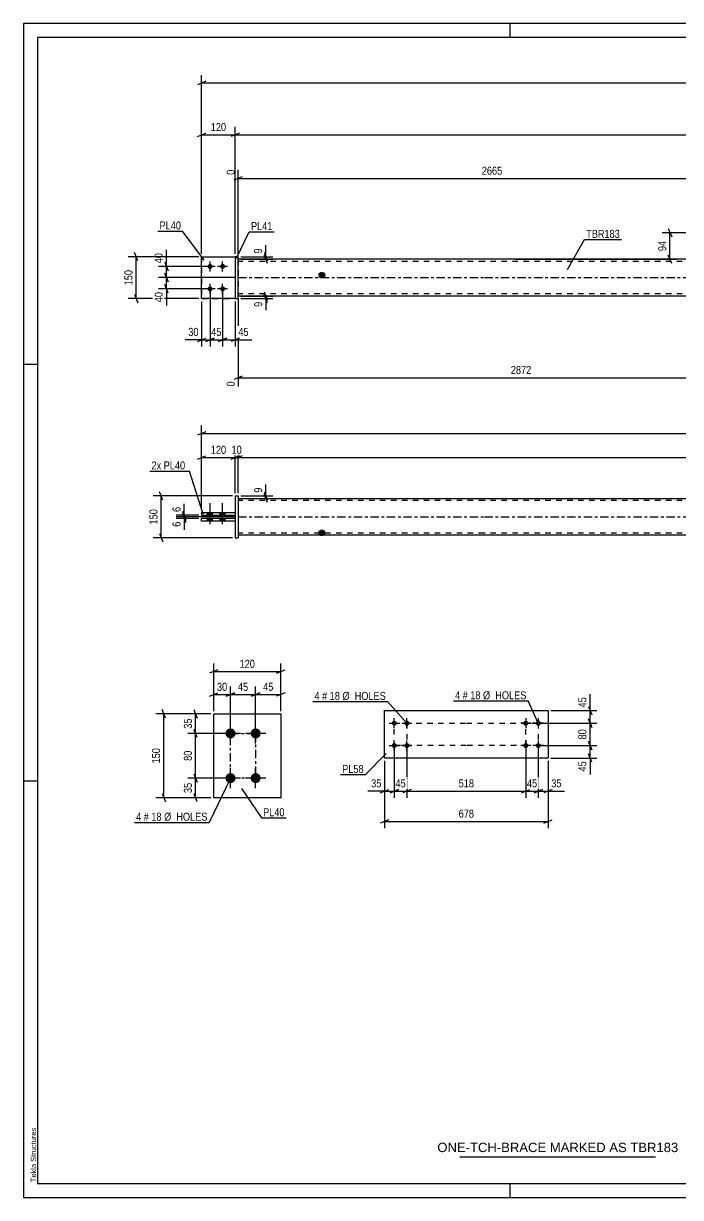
# Model space of a CAD drawing. Header units: millimetres. Extents: x 0 to 594, y 0 to 420.
# Drawn here: x 0 to 234.9, y 0 to 420 of the extents above; entities that cross this region are included whole.
import ezdxf

# ---------------------------------------------------------------- set-up
doc = ezdxf.new("R2010")
doc.units = ezdxf.units.MM
doc.linetypes.add('DXK_LINE_DOT2', pattern=[3.9198, 1.9599, -1.9599])
doc.linetypes.add('DXK_LINE_DOT3', pattern=[5.9187, 2.979, -0.9799, 0.9799, -0.9799])
doc.styles.add('Arial', font='arial.ttf', dxfattribs={"height": 0.2})
doc.styles.add('Arial Narrow', font='ARIALN.TTF', dxfattribs={"height": 0.2})

# ---------------------------------------------------------------- blocks, each defined once
blk = doc.blocks.new('Unknown-580570166-1163')
at = {"color": 5, "linetype": 'Continuous'}
for p, q in [((594, 420), (0, 420)), ((0, 420), (0, 0)), ((174, 415), (174, 420)), ((589, 415), (5, 415)), ((5, 415), (5, 5)), ((5, 298), (0, 298)), ((5, 149), (0, 149)), ((5, 5), (589, 5)), ((174, 0), (174, 5)), ((0, 0), (594, 0))]:
    blk.add_line(p, q, dxfattribs=at)
at = {"color": 174, "linetype": 'Continuous', "style": 'Arial'}
blk.add_text('Tekla Structures', height=1.9102, rotation=90, dxfattribs=at).set_placement((4.5, 5.5))
blk = doc.blocks.new('Part-580570166-1989 - 1977')
at = {"linetype": 'Continuous'}
blk.add_hatch(color=2, dxfattribs=at).paths.add_polyline_path([(106.71, 236.91), (105.91, 238.31), (107.51, 238.31)])
at = {"color": 2, "linetype": 'Continuous'}
for p, q in [((76.71, 250.11), (164.71, 250.11)), ((164.81, 250.11), (404.14, 250.11)), ((164.71, 236.91), (76.71, 236.91)), ((106.71, 236.91), (105.91, 238.31)), ((105.91, 238.31), (107.51, 238.31)), ((107.51, 238.31), (106.71, 236.91)), ((404.14, 236.91), (164.81, 236.91))]:
    blk.add_line(p, q, dxfattribs=at)
at = {"color": 7, "linetype": 'DXK_LINE_DOT2'}
for p, q in [((76.71, 250.11), (76.71, 236.91)), ((164.71, 249.31), (76.71, 249.31)), ((404.14, 249.31), (164.81, 249.31)), ((164.71, 237.71), (76.71, 237.71)), ((404.14, 237.71), (164.81, 237.71))]:
    blk.add_line(p, q, dxfattribs=at)
at = {"color": 7, "linetype": 'DXK_LINE_DOT3'}
for p, q in [((76.71, 243.51), (164.71, 243.51)), ((164.81, 243.51), (404.14, 243.51))]:
    blk.add_line(p, q, dxfattribs=at)
at = {"color": 2, "linetype": 'Continuous'}
blk.add_circle((106.71, 237.81), 1, dxfattribs=at)
blk = doc.blocks.new('Part-580570166-2005 - 1977')
at = {"color": 2, "linetype": 'Continuous'}
for p, q in [((63.71, 241.91), (63.71, 242.91)), ((75.71, 242.91), (63.71, 242.91)), ((75.71, 241.91), (63.71, 241.91)), ((75.71, 242.91), (75.71, 241.91))]:
    blk.add_line(p, q, dxfattribs=at)
blk = doc.blocks.new('Part-580570166-2010 - 1977')
at = {"color": 2, "linetype": 'Continuous'}
for p, q in [((63.71, 245.11), (63.71, 244.11)), ((63.71, 245.11), (75.71, 245.11)), ((63.71, 244.11), (75.71, 244.11)), ((75.71, 245.11), (75.71, 244.11))]:
    blk.add_line(p, q, dxfattribs=at)
blk = doc.blocks.new('Part-580570166-2013 - 1977')
at = {"color": 2, "linetype": 'Continuous'}
for p, q in [((75.71, 251.01), (76.71, 251.01)), ((75.71, 251.01), (75.71, 236.01)), ((76.71, 251.01), (76.71, 236.01)), ((75.71, 236.01), (76.71, 236.01))]:
    blk.add_line(p, q, dxfattribs=at)
blk = doc.blocks.new('Bolt-580570166-2018 - 1977')
at = {"linetype": 'Continuous'}
for points in [[(65.81, 244.11), (67.61, 244.11), (67.61, 245.11), (65.81, 245.11)], [(65.81, 244.11), (67.61, 244.11), (67.61, 245.11), (65.81, 245.11)], [(70.31, 244.11), (72.11, 244.11), (72.11, 245.11), (70.31, 245.11)], [(70.31, 244.11), (72.11, 244.11), (72.11, 245.11), (70.31, 245.11)], [(65.81, 241.91), (67.61, 241.91), (67.61, 242.91), (65.81, 242.91)], [(65.81, 241.91), (67.61, 241.91), (67.61, 242.91), (65.81, 242.91)], [(70.31, 241.91), (72.11, 241.91), (72.11, 242.91), (70.31, 242.91)], [(70.31, 241.91), (72.11, 241.91), (72.11, 242.91), (70.31, 242.91)]]:
    blk.add_hatch(color=1, dxfattribs=at).paths.add_polyline_path(points)
at = {"color": 1, "linetype": 'Continuous'}
for p, q in [((66.71, 240.91), (66.71, 248.41)), ((66.71, 240.91), (66.71, 248.41)), ((71.21, 240.91), (71.21, 248.41)), ((71.21, 240.91), (71.21, 248.41)), ((65.81, 244.11), (65.81, 245.11)), ((65.81, 244.11), (65.81, 245.11)), ((67.61, 244.11), (67.61, 245.11)), ((67.61, 244.11), (67.61, 245.11)), ((70.31, 244.11), (70.31, 245.11)), ((70.31, 244.11), (70.31, 245.11)), ((72.11, 244.11), (72.11, 245.11)), ((72.11, 244.11), (72.11, 245.11)), ((65.81, 241.91), (65.81, 242.91)), ((65.81, 241.91), (65.81, 242.91)), ((67.61, 241.91), (67.61, 242.91)), ((67.61, 241.91), (67.61, 242.91)), ((70.31, 241.91), (70.31, 242.91)), ((70.31, 241.91), (70.31, 242.91)), ((72.11, 241.91), (72.11, 242.91)), ((72.11, 241.91), (72.11, 242.91))]:
    blk.add_line(p, q, dxfattribs=at)
blk = doc.blocks.new('Part-580570166-3441 - 3440')
at = {"color": 2, "linetype": 'Continuous'}
for p, q in [((129.1, 174.19), (158.3, 174.19)), ((129.1, 157.19), (129.1, 174.19)), ((158.4, 174.19), (187.6, 174.19)), ((187.6, 174.19), (187.6, 157.19)), ((158.3, 157.19), (129.1, 157.19)), ((187.6, 157.19), (158.4, 157.19))]:
    blk.add_line(p, q, dxfattribs=at)
blk = doc.blocks.new('Bolt-580570166-3442 - 3440')
at = {"linetype": 'Continuous'}
for points in [[(179.6, 168.79, -1), (179.6, 170.59, -1)], [(184.1, 168.79, -1), (184.1, 170.59, -1)], [(179.6, 160.79, -1), (179.6, 162.59, -1)], [(184.1, 160.79, -1), (184.1, 162.59, -1)]]:
    blk.add_hatch(color=1, dxfattribs=at).paths.add_polyline_path(points)
at = {"color": 1, "linetype": 'Continuous'}
for p, q in [((181.4, 169.69), (177.8, 169.69)), ((179.6, 171.49), (179.6, 167.89)), ((185.9, 169.69), (182.3, 169.69)), ((184.1, 171.49), (184.1, 167.89)), ((181.4, 161.69), (177.8, 161.69)), ((179.6, 163.49), (179.6, 159.89)), ((185.9, 161.69), (182.3, 161.69)), ((184.1, 163.49), (184.1, 159.89))]:
    blk.add_line(p, q, dxfattribs=at)
blk = doc.blocks.new('Bolt-580570166-3443 - 3440')
at = {"linetype": 'Continuous'}
for points in [[(132.6, 170.59, -1), (132.6, 168.79, -1)], [(137.1, 170.59, -1), (137.1, 168.79, -1)], [(132.6, 162.59, -1), (132.6, 160.79, -1)], [(137.1, 162.59, -1), (137.1, 160.79, -1)]]:
    blk.add_hatch(color=1, dxfattribs=at).paths.add_polyline_path(points)
at = {"color": 1, "linetype": 'Continuous'}
for p, q in [((130.8, 169.69), (134.4, 169.69)), ((132.6, 167.89), (132.6, 171.49)), ((135.3, 169.69), (138.9, 169.69)), ((137.1, 167.89), (137.1, 171.49)), ((130.8, 161.69), (134.4, 161.69)), ((132.6, 159.89), (132.6, 163.49)), ((135.3, 161.69), (138.9, 161.69)), ((137.1, 159.89), (137.1, 163.49))]:
    blk.add_line(p, q, dxfattribs=at)
blk = doc.blocks.new('Part-580570166-1443 - 1403')
at = {"linetype": 'Continuous'}
blk.add_hatch(color=2, dxfattribs=at).paths.add_polyline_path([(106.71, 329.07), (105.91, 330.47), (107.51, 330.47)])
at = {"color": 2, "linetype": 'Continuous'}
for p, q in [((164.71, 335.67), (76.71, 335.67)), ((404.14, 335.67), (164.81, 335.67)), ((106.71, 329.07), (105.91, 330.47)), ((105.91, 330.47), (107.51, 330.47)), ((107.51, 330.47), (106.71, 329.07)), ((164.71, 322.47), (76.71, 322.47)), ((404.14, 322.47), (164.81, 322.47))]:
    blk.add_line(p, q, dxfattribs=at)
at = {"color": 7, "linetype": 'DXK_LINE_DOT2'}
for p, q in [((76.71, 335.67), (76.71, 322.47)), ((164.71, 334.87), (76.71, 334.87)), ((404.14, 334.87), (164.81, 334.87)), ((164.71, 323.27), (76.71, 323.27)), ((404.14, 323.27), (164.81, 323.27))]:
    blk.add_line(p, q, dxfattribs=at)
at = {"color": 7, "linetype": 'DXK_LINE_DOT3'}
for p, q in [((76.71, 329.07), (164.71, 329.07)), ((164.81, 329.07), (404.14, 329.07))]:
    blk.add_line(p, q, dxfattribs=at)
at = {"color": 2, "linetype": 'Continuous'}
blk.add_circle((106.71, 329.97), 1, dxfattribs=at)
blk = doc.blocks.new('Part-580570166-1475 - 1403')
at = {"color": 7, "linetype": 'DXK_LINE_DOT2'}
for p, q in [((63.71, 336.57), (63.71, 321.57)), ((63.71, 336.57), (75.71, 336.57)), ((75.71, 336.57), (75.71, 321.57)), ((63.71, 321.57), (75.71, 321.57))]:
    blk.add_line(p, q, dxfattribs=at)
blk = doc.blocks.new('Part-580570166-1490 - 1403')
at = {"color": 2, "linetype": 'Continuous'}
for p, q in [((63.71, 321.57), (63.71, 336.57)), ((63.71, 336.57), (75.71, 336.57)), ((75.71, 321.57), (63.71, 321.57))]:
    blk.add_line(p, q, dxfattribs=at)
at = {"color": 7, "linetype": 'DXK_LINE_DOT2'}
blk.add_line((75.71, 336.57), (75.71, 321.57), dxfattribs=at)
blk = doc.blocks.new('Part-580570166-1505 - 1403')
at = {"color": 2, "linetype": 'Continuous'}
for p, q in [((76.71, 336.57), (75.71, 336.57)), ((75.71, 336.57), (75.71, 321.57)), ((76.71, 321.57), (76.71, 336.57)), ((75.71, 321.57), (76.71, 321.57))]:
    blk.add_line(p, q, dxfattribs=at)
blk = doc.blocks.new('Bolt-580570166-1522 - 1403')
at = {"linetype": 'Continuous'}
for points in [[(66.71, 332.17, -1), (66.71, 333.97, -1)], [(71.21, 332.17, -1), (71.21, 333.97, -1)], [(66.71, 324.17, -1), (66.71, 325.97, -1)], [(71.21, 324.17, -1), (71.21, 325.97, -1)]]:
    blk.add_hatch(color=1, dxfattribs=at).paths.add_polyline_path(points)
at = {"color": 1, "linetype": 'Continuous'}
for p, q in [((68.51, 333.07), (64.91, 333.07)), ((66.71, 331.27), (66.71, 334.87)), ((73.01, 333.07), (69.41, 333.07)), ((71.21, 331.27), (71.21, 334.87)), ((68.51, 325.07), (64.91, 325.07)), ((66.71, 323.27), (66.71, 326.87)), ((73.01, 325.07), (69.41, 325.07)), ((71.21, 323.27), (71.21, 326.87))]:
    blk.add_line(p, q, dxfattribs=at)
blk = doc.blocks.new('Bolt-580570166-2273 - 2211')
at = {"linetype": 'Continuous'}
for points in [[(74.02, 164.23, -1), (74.02, 167.83, -1)], [(83.02, 164.23, -1), (83.02, 167.83, -1)], [(74.02, 148.23, -1), (74.02, 151.83, -1)], [(83.02, 148.23, -1), (83.02, 151.83, -1)]]:
    blk.add_hatch(color=1, dxfattribs=at).paths.add_polyline_path(points)
at = {"color": 1, "linetype": 'Continuous'}
for p, q in [((74.02, 162.43), (74.02, 169.63)), ((83.02, 162.43), (83.02, 169.63)), ((77.62, 166.03), (70.42, 166.03)), ((86.62, 166.03), (79.42, 166.03)), ((74.02, 146.43), (74.02, 153.63)), ((83.02, 146.43), (83.02, 153.63)), ((77.62, 150.03), (70.42, 150.03)), ((86.62, 150.03), (79.42, 150.03))]:
    blk.add_line(p, q, dxfattribs=at)
blk = doc.blocks.new('Part-580570166-2278 - 2211')
at = {"color": 2, "linetype": 'Continuous'}
for p, q in [((68.02, 143.03), (68.02, 173.03)), ((68.02, 173.03), (92.02, 173.03)), ((92.02, 173.03), (92.02, 143.03)), ((92.02, 143.03), (68.02, 143.03))]:
    blk.add_line(p, q, dxfattribs=at)
blk = doc.blocks.new('Rectangle-580570166-4116 - 3440')
at = {"color": 1, "linetype": 'DXK_LINE_DOT2'}
for p, q in [((132.6, 169.69), (158.3, 169.69)), ((132.6, 161.69), (132.6, 169.69)), ((158.4, 169.69), (184.1, 169.69)), ((184.1, 169.69), (184.1, 161.69)), ((158.3, 161.69), (132.6, 161.69)), ((184.1, 161.69), (158.4, 161.69))]:
    blk.add_line(p, q, dxfattribs=at)
blk = doc.blocks.new('Rectangle-580570166-2419 - 2211')
at = {"color": 1, "linetype": 'DXK_LINE_DOT3'}
blk.add_lwpolyline([(74.02, 166.03), (83.02, 166.03), (83.02, 150.03), (74.02, 150.03), (74.02, 166.03)], close=True, dxfattribs=at)
blk = doc.blocks.new('Rectangle-580570166-4126 - 3440')
at = {"color": 1, "linetype": 'DXK_LINE_DOT2'}
for p, q in [((179.6, 169.69), (184.1, 169.69)), ((179.6, 161.69), (179.6, 169.69)), ((184.1, 169.69), (184.1, 161.69)), ((184.1, 161.69), (179.6, 161.69))]:
    blk.add_line(p, q, dxfattribs=at)
blk = doc.blocks.new('Rectangle-580570166-4136 - 3440')
at = {"color": 1, "linetype": 'DXK_LINE_DOT2'}
for p, q in [((132.6, 169.69), (137.1, 169.69)), ((132.6, 161.69), (132.6, 169.69)), ((137.1, 169.69), (137.1, 161.69)), ((137.1, 161.69), (132.6, 161.69))]:
    blk.add_line(p, q, dxfattribs=at)
blk = doc.blocks.new('StraightDimension-580570166-2133 - 1977')
at = {"color": 7, "linetype": 'Continuous'}
for p, q in [((78.21, 265.31), (75.21, 264.11)), ((76.71, 252.01), (76.71, 267.56)), ((76.71, 264.71), (492.24, 264.71))]:
    blk.add_line(p, q, dxfattribs=at)
blk = doc.blocks.new('StraightDimension-580570166-2161 - 1977')
at = {"color": 7, "linetype": 'Continuous'}
for p, q in [((86.11, 252.51), (87.31, 249.51)), ((77.71, 251.01), (89.11, 251.01)), ((77.71, 250.11), (89.11, 250.11)), ((87.31, 248.61), (86.11, 251.61)), ((86.71, 250.11), (86.71, 251.01))]:
    blk.add_line(p, q, dxfattribs=at)
at = {"color": 0}
blk.add_wipeout([(85.96, 254.57), (81.76, 254.57), (81.76, 251.54), (85.96, 251.54)], dxfattribs=at)
at = {"color": 7, "linetype": 'Continuous'}
blk.add_line((86.71, 251.01), (86.71, 255.09), dxfattribs=at)
blk.add_line((86.71, 251.01), (86.71, 255.09), dxfattribs=at)
at = {"color": 3, "style": 'Arial Narrow'}
blk.add_text('9', height=2.86, rotation=90.0002, dxfattribs=at).set_placement((85.36, 252.14))
blk = doc.blocks.new('StraightDimension-580570166-2031 - 1977')
at = {"color": 7, "linetype": 'Continuous'}
for p, q in [((49.86, 249.51), (48.66, 252.51)), ((74.71, 251.01), (46.41, 251.01)), ((49.26, 236.01), (49.26, 251.01)), ((74.71, 236.01), (46.41, 236.01)), ((48.66, 237.51), (49.86, 234.51))]:
    blk.add_line(p, q, dxfattribs=at)
at = {"color": 0}
blk.add_wipeout([(48.51, 246.86), (44.31, 246.86), (44.31, 240.17), (48.51, 240.17)], dxfattribs=at)
at = {"color": 3, "style": 'Arial Narrow'}
blk.add_text('150', height=2.863, rotation=90.0002, dxfattribs=at).set_placement((47.91, 240.77))
blk = doc.blocks.new('StraightDimension-580570166-2078 - 1977')
at = {"color": 7, "linetype": 'Continuous'}
for p, q in [((62.71, 244.11), (54.65, 244.11)), ((56.9, 245.61), (58.1, 242.61)), ((58.1, 242.01), (56.9, 245.01)), ((57.5, 243.51), (57.5, 244.11)), ((75.71, 243.51), (54.65, 243.51))]:
    blk.add_line(p, q, dxfattribs=at)
at = {"color": 0}
blk.add_wipeout([(56.75, 247.67), (52.55, 247.67), (52.55, 244.64), (56.75, 244.64)], dxfattribs=at)
at = {"color": 7, "linetype": 'Continuous'}
blk.add_line((57.5, 244.11), (57.5, 248.19), dxfattribs=at)
blk.add_line((57.5, 244.11), (57.5, 248.19), dxfattribs=at)
at = {"color": 3, "style": 'Arial Narrow'}
blk.add_text('6', height=2.86, rotation=90.0002, dxfattribs=at).set_placement((56.15, 245.24))
blk = doc.blocks.new('StraightDimension-580570166-2091 - 1977')
at = {"color": 7, "linetype": 'Continuous'}
for p, q in [((56.9, 245.01), (58.1, 242.01)), ((58.1, 241.41), (56.9, 244.41)), ((75.71, 243.51), (54.65, 243.51)), ((62.71, 242.91), (54.65, 242.91)), ((57.5, 242.91), (57.5, 243.51))]:
    blk.add_line(p, q, dxfattribs=at)
at = {"color": 0}
blk.add_wipeout([(56.75, 242.39), (52.55, 242.39), (52.55, 239.36), (56.75, 239.36)], dxfattribs=at)
at = {"color": 7, "linetype": 'Continuous'}
blk.add_line((57.5, 242.91), (57.5, 238.83), dxfattribs=at)
blk.add_line((57.5, 242.91), (57.5, 238.83), dxfattribs=at)
at = {"color": 3, "style": 'Arial Narrow'}
blk.add_text('6', height=2.86, rotation=90.0002, dxfattribs=at).set_placement((56.15, 239.96))
blk = doc.blocks.new('StraightDimension-580570166-2114 - 1977')
at = {"color": 7, "linetype": 'Continuous'}
for p, q in [((62.21, 264.11), (65.21, 265.31)), ((63.71, 246.11), (63.71, 267.56)), ((63.71, 264.71), (75.71, 264.71)), ((77.21, 265.31), (74.21, 264.11)), ((75.71, 252.01), (75.71, 267.56))]:
    blk.add_line(p, q, dxfattribs=at)
at = {"color": 0}
blk.add_wipeout([(73.05, 265.46), (73.05, 269.66), (66.37, 269.66), (66.37, 265.46)], dxfattribs=at)
at = {"color": 3, "style": 'Arial Narrow'}
blk.add_text('120', height=2.863, dxfattribs=at).set_placement((66.97, 266.06))
blk = doc.blocks.new('StraightDimension-580570166-2124 - 1977')
at = {"color": 7, "linetype": 'Continuous'}
for p, q in [((74.21, 264.11), (77.21, 265.31)), ((78.21, 265.31), (75.21, 264.11)), ((75.71, 252.01), (75.71, 267.56)), ((75.71, 264.71), (76.71, 264.71)), ((76.71, 252.01), (76.71, 267.56))]:
    blk.add_line(p, q, dxfattribs=at)
at = {"color": 0}
blk.add_wipeout([(78.64, 265.46), (78.64, 269.66), (73.78, 269.66), (73.78, 265.46)], dxfattribs=at)
at = {"color": 3, "style": 'Arial Narrow'}
blk.add_text('10', height=2.863, dxfattribs=at).set_placement((74.38, 266.06))
blk = doc.blocks.new('StraightDimension-580570166-2170 - 1977')
at = {"color": 7, "linetype": 'Continuous'}
for p, q in [((65.21, 273.93), (62.21, 272.73)), ((63.71, 246.11), (63.71, 276.18)), ((63.71, 273.33), (505.24, 273.33))]:
    blk.add_line(p, q, dxfattribs=at)
blk = doc.blocks.new('StraightDimension-580570166-4089 - 3440')
at = {"color": 7, "linetype": 'Continuous'}
for p, q in [((185.1, 161.69), (205, 161.69)), ((202, 163.19), (203.2, 160.19)), ((202.6, 157.19), (202.6, 161.69)), ((188.6, 157.19), (205, 157.19)), ((203.2, 155.69), (202, 158.69))]:
    blk.add_line(p, q, dxfattribs=at)
at = {"color": 0}
blk.add_wipeout([(201.85, 156.67), (197.65, 156.67), (197.65, 151.81), (201.85, 151.81)], dxfattribs=at)
at = {"color": 7, "linetype": 'Continuous'}
blk.add_line((202.6, 157.19), (202.6, 151.29), dxfattribs=at)
blk.add_line((202.6, 157.19), (202.6, 151.29), dxfattribs=at)
at = {"color": 3, "style": 'Arial Narrow'}
blk.add_text('45', height=2.863, rotation=90.0002, dxfattribs=at).set_placement((201.25, 152.41))
blk = doc.blocks.new('StraightDimension-580570166-4045 - 3440')
at = {"color": 7, "linetype": 'Continuous'}
for p, q in [((129.1, 156.19), (129.1, 132.15)), ((187.6, 156.19), (187.6, 132.15)), ((130.6, 135.15), (127.6, 133.95)), ((129.1, 134.55), (187.6, 134.55)), ((186.1, 133.95), (189.1, 135.15))]:
    blk.add_line(p, q, dxfattribs=at)
at = {"color": 0}
blk.add_wipeout([(161.69, 135.3), (161.69, 139.5), (155.01, 139.5), (155.01, 135.3)], dxfattribs=at)
at = {"color": 3, "style": 'Arial Narrow'}
blk.add_text('678', height=2.863, dxfattribs=at).set_placement((155.61, 135.9))
blk = doc.blocks.new('StraightDimension-580570166-4050 - 3440')
at = {"color": 7, "linetype": 'Continuous'}
for p, q in [((184.1, 160.69), (184.1, 142.99)), ((187.6, 156.19), (187.6, 142.99)), ((182.6, 144.79), (185.6, 145.99)), ((184.1, 145.39), (187.6, 145.39)), ((189.1, 145.99), (186.1, 144.79))]:
    blk.add_line(p, q, dxfattribs=at)
at = {"color": 0}
blk.add_wipeout([(192.98, 146.14), (192.98, 150.34), (188.12, 150.34), (188.12, 146.14)], dxfattribs=at)
at = {"color": 7, "linetype": 'Continuous'}
blk.add_line((187.6, 145.39), (193.5, 145.39), dxfattribs=at)
blk.add_line((187.6, 145.39), (193.5, 145.39), dxfattribs=at)
at = {"color": 3, "style": 'Arial Narrow'}
blk.add_text('35', height=2.863, dxfattribs=at).set_placement((188.72, 146.74))
blk = doc.blocks.new('StraightDimension-580570166-4051 - 3440')
at = {"color": 7, "linetype": 'Continuous'}
for p, q in [((179.6, 160.69), (179.6, 142.99)), ((184.1, 160.69), (184.1, 142.99)), ((178.1, 144.79), (181.1, 145.99)), ((179.6, 145.39), (184.1, 145.39)), ((185.6, 145.99), (182.6, 144.79))]:
    blk.add_line(p, q, dxfattribs=at)
at = {"color": 0}
blk.add_wipeout([(184.28, 146.14), (184.28, 150.34), (179.42, 150.34), (179.42, 146.14)], dxfattribs=at)
at = {"color": 3, "style": 'Arial Narrow'}
blk.add_text('45', height=2.863, dxfattribs=at).set_placement((180.02, 146.74))
blk = doc.blocks.new('StraightDimension-580570166-4052 - 3440')
at = {"color": 7, "linetype": 'Continuous'}
for p, q in [((137.1, 160.69), (137.1, 142.99)), ((179.6, 160.69), (179.6, 142.99)), ((138.6, 145.99), (135.6, 144.79)), ((137.1, 145.39), (179.6, 145.39)), ((178.1, 144.79), (181.1, 145.99))]:
    blk.add_line(p, q, dxfattribs=at)
at = {"color": 0}
blk.add_wipeout([(161.69, 146.14), (161.69, 150.34), (155.01, 150.34), (155.01, 146.14)], dxfattribs=at)
at = {"color": 3, "style": 'Arial Narrow'}
blk.add_text('518', height=2.863, dxfattribs=at).set_placement((155.61, 146.74))
blk = doc.blocks.new('StraightDimension-580570166-4053 - 3440')
at = {"color": 7, "linetype": 'Continuous'}
for p, q in [((132.6, 160.69), (132.6, 142.99)), ((137.1, 160.69), (137.1, 142.99)), ((131.1, 144.79), (134.1, 145.99)), ((132.6, 145.39), (137.1, 145.39)), ((138.6, 145.99), (135.6, 144.79))]:
    blk.add_line(p, q, dxfattribs=at)
at = {"color": 0}
blk.add_wipeout([(137.28, 146.14), (137.28, 150.34), (132.42, 150.34), (132.42, 146.14)], dxfattribs=at)
at = {"color": 3, "style": 'Arial Narrow'}
blk.add_text('45', height=2.863, dxfattribs=at).set_placement((133.02, 146.74))
blk = doc.blocks.new('StraightDimension-580570166-4054 - 3440')
at = {"color": 7, "linetype": 'Continuous'}
for p, q in [((132.6, 160.69), (132.6, 142.99)), ((129.1, 156.19), (129.1, 142.99)), ((127.6, 144.79), (130.6, 145.99)), ((129.1, 145.39), (132.6, 145.39)), ((134.1, 145.99), (131.1, 144.79))]:
    blk.add_line(p, q, dxfattribs=at)
at = {"color": 0}
blk.add_wipeout([(128.57, 146.14), (128.57, 150.34), (123.72, 150.34), (123.72, 146.14)], dxfattribs=at)
at = {"color": 7, "linetype": 'Continuous'}
blk.add_line((129.1, 145.39), (123.19, 145.39), dxfattribs=at)
blk.add_line((129.1, 145.39), (123.19, 145.39), dxfattribs=at)
at = {"color": 3, "style": 'Arial Narrow'}
blk.add_text('35', height=2.863, dxfattribs=at).set_placement((124.32, 146.74))
blk = doc.blocks.new('StraightDimension-580570166-4087 - 3440')
at = {"color": 7, "linetype": 'Continuous'}
for p, q in [((188.6, 174.19), (205, 174.19)), ((202, 175.69), (203.2, 172.69)), ((202.6, 169.69), (202.6, 174.19)), ((185.1, 169.69), (205, 169.69)), ((203.2, 168.19), (202, 171.19))]:
    blk.add_line(p, q, dxfattribs=at)
at = {"color": 0}
blk.add_wipeout([(201.85, 179.57), (197.65, 179.57), (197.65, 174.72), (201.85, 174.72)], dxfattribs=at)
at = {"color": 7, "linetype": 'Continuous'}
blk.add_line((202.6, 174.19), (202.6, 180.1), dxfattribs=at)
blk.add_line((202.6, 174.19), (202.6, 180.1), dxfattribs=at)
at = {"color": 3, "style": 'Arial Narrow'}
blk.add_text('45', height=2.863, rotation=90.0002, dxfattribs=at).set_placement((201.25, 175.32))
blk = doc.blocks.new('StraightDimension-580570166-4088 - 3440')
at = {"color": 7, "linetype": 'Continuous'}
for p, q in [((185.1, 169.69), (205, 169.69)), ((202, 171.19), (203.2, 168.19)), ((202.6, 161.69), (202.6, 169.69)), ((185.1, 161.69), (205, 161.69)), ((203.2, 160.19), (202, 163.19))]:
    blk.add_line(p, q, dxfattribs=at)
at = {"color": 0}
blk.add_wipeout([(201.85, 168.12), (197.65, 168.12), (197.65, 163.27), (201.85, 163.27)], dxfattribs=at)
at = {"color": 3, "style": 'Arial Narrow'}
blk.add_text('80', height=2.863, rotation=90.0002, dxfattribs=at).set_placement((201.25, 163.87))
blk = doc.blocks.new('StraightDimension-580570166-1781 - 1403')
at = {"color": 7, "linetype": 'Continuous'}
for p, q in [((76.71, 321.47), (76.71, 290.14)), ((279.12, 321.47), (279.12, 284.66)), ((78.21, 293.87), (75.21, 292.67)), ((76.71, 293.27), (279.12, 293.27)), ((277.62, 292.67), (280.62, 293.87))]:
    blk.add_line(p, q, dxfattribs=at)
at = {"color": 0}
blk.add_wipeout([(182.17, 294.02), (182.17, 298.22), (173.66, 298.22), (173.66, 294.02)], dxfattribs=at)
at = {"color": 0, "linetype": 'Continuous'}
for points in [[(76.11, 292.57), (71.91, 292.57), (71.91, 289.54), (76.11, 289.54)], [(278.52, 292.57), (274.32, 292.57), (274.32, 284.06), (278.52, 284.06)]]:
    blk.add_wipeout(points, dxfattribs=at)
at = {"color": 3, "style": 'Arial Narrow'}
blk.add_text('2872', height=2.863, dxfattribs=at).set_placement((174.26, 294.62))
at = {"color": 3, "linetype": 'Continuous', "style": 'Arial Narrow'}
for s, height, p in [('0', 2.86, (75.51, 290.14)), ('2872', 2.863, (277.92, 284.66))]:
    blk.add_text(s, height=height, rotation=90.0002, dxfattribs=at).set_placement(p)
blk = doc.blocks.new('StraightDimension-580570166-1717 - 1403')
at = {"color": 7, "linetype": 'Continuous'}
for p, q in [((258.36, 346.12), (258.36, 373.16)), ((76.71, 337.57), (76.71, 367.67)), ((78.21, 365.15), (75.21, 363.95)), ((76.71, 364.55), (258.36, 364.55)), ((256.86, 363.95), (259.86, 365.15))]:
    blk.add_line(p, q, dxfattribs=at)
at = {"color": 0, "linetype": 'Continuous'}
for points in [[(257.76, 373.76), (253.56, 373.76), (253.56, 365.25), (257.76, 365.25)], [(76.11, 368.27), (71.91, 368.27), (71.91, 365.25), (76.11, 365.25)]]:
    blk.add_wipeout(points, dxfattribs=at)
at = {"color": 0}
blk.add_wipeout([(171.79, 365.3), (171.79, 369.5), (163.28, 369.5), (163.28, 365.3)], dxfattribs=at)
at = {"color": 3, "linetype": 'Continuous', "style": 'Arial Narrow'}
for s, height, p in [('2665', 2.863, (257.16, 365.85)), ('0', 2.86, (75.51, 365.85))]:
    blk.add_text(s, height=height, rotation=90.0002, dxfattribs=at).set_placement(p)
at = {"color": 3, "style": 'Arial Narrow'}
blk.add_text('2665', height=2.863, dxfattribs=at).set_placement((163.88, 365.9))
blk = doc.blocks.new('StraightDimension-580570166-1934 - 1403')
at = {"color": 7, "linetype": 'Continuous'}
for p, q in [((65.71, 333.07), (48.26, 333.07)), ((50.51, 334.57), (51.71, 331.57)), ((51.11, 329.07), (51.11, 333.07)), ((75.71, 329.07), (48.26, 329.07)), ((51.71, 327.57), (50.51, 330.57))]:
    blk.add_line(p, q, dxfattribs=at)
at = {"color": 0}
blk.add_wipeout([(50.36, 338.45), (46.16, 338.45), (46.16, 333.6), (50.36, 333.6)], dxfattribs=at)
at = {"color": 7, "linetype": 'Continuous'}
blk.add_line((51.11, 333.07), (51.11, 338.98), dxfattribs=at)
blk.add_line((51.11, 333.07), (51.11, 338.98), dxfattribs=at)
at = {"color": 3, "style": 'Arial Narrow'}
blk.add_text('40', height=2.863, rotation=90.0002, dxfattribs=at).set_placement((49.76, 334.2))
blk = doc.blocks.new('StraightDimension-580570166-1651 - 1403')
at = {"color": 7, "linetype": 'Continuous'}
for p, q in [((65.21, 399.31), (62.21, 398.11)), ((63.71, 337.57), (63.71, 401.56)), ((63.71, 398.71), (505.24, 398.71))]:
    blk.add_line(p, q, dxfattribs=at)
blk = doc.blocks.new('StraightDimension-580570166-1603 - 1403')
at = {"color": 7, "linetype": 'Continuous'}
for p, q in [((75.71, 337.57), (75.71, 383.03)), ((77.21, 380.78), (74.21, 379.58)), ((75.71, 380.18), (493.24, 380.18))]:
    blk.add_line(p, q, dxfattribs=at)
blk = doc.blocks.new('StraightDimension-580570166-1846 - 1403')
at = {"color": 7, "linetype": 'Continuous'}
for p, q in [((66.71, 324.07), (66.71, 304.48)), ((71.21, 324.07), (71.21, 304.48)), ((65.21, 306.28), (68.21, 307.48)), ((66.71, 306.88), (71.21, 306.88)), ((72.71, 307.48), (69.71, 306.28))]:
    blk.add_line(p, q, dxfattribs=at)
at = {"color": 0}
blk.add_wipeout([(71.39, 307.63), (71.39, 311.83), (66.53, 311.83), (66.53, 307.63)], dxfattribs=at)
at = {"color": 3, "style": 'Arial Narrow'}
blk.add_text('45', height=2.863, dxfattribs=at).set_placement((67.13, 308.23))
blk = doc.blocks.new('StraightDimension-580570166-1526 - 1403')
at = {"color": 7, "linetype": 'Continuous'}
for p, q in [((62.71, 336.57), (37.46, 336.57)), ((40.91, 335.07), (39.71, 338.07)), ((40.31, 321.57), (40.31, 336.57)), ((62.71, 321.57), (37.46, 321.57)), ((39.71, 323.07), (40.91, 320.07))]:
    blk.add_line(p, q, dxfattribs=at)
at = {"color": 0}
blk.add_wipeout([(39.56, 332.41), (35.36, 332.41), (35.36, 325.73), (39.56, 325.73)], dxfattribs=at)
at = {"color": 3, "style": 'Arial Narrow'}
blk.add_text('150', height=2.863, rotation=90.0002, dxfattribs=at).set_placement((38.96, 326.33))
blk = doc.blocks.new('StraightDimension-580570166-1565 - 1403')
at = {"color": 7, "linetype": 'Continuous'}
for p, q in [((77.71, 336.57), (89.11, 336.57)), ((86.11, 338.07), (87.31, 335.07)), ((87.31, 334.17), (86.11, 337.17)), ((86.71, 335.67), (86.71, 336.57)), ((77.71, 335.67), (89.11, 335.67))]:
    blk.add_line(p, q, dxfattribs=at)
at = {"color": 0}
blk.add_wipeout([(85.96, 340.13), (81.76, 340.13), (81.76, 337.1), (85.96, 337.1)], dxfattribs=at)
at = {"color": 7, "linetype": 'Continuous'}
blk.add_line((86.71, 336.57), (86.71, 340.65), dxfattribs=at)
blk.add_line((86.71, 336.57), (86.71, 340.65), dxfattribs=at)
at = {"color": 3, "style": 'Arial Narrow'}
blk.add_text('9', height=2.86, rotation=90.0002, dxfattribs=at).set_placement((85.36, 337.7))
blk = doc.blocks.new('StraightDimension-580570166-1827 - 1403')
at = {"color": 7, "linetype": 'Continuous'}
for p, q in [((71.21, 324.07), (71.21, 304.48)), ((75.71, 320.57), (75.71, 304.48)), ((69.71, 306.28), (72.71, 307.48)), ((71.21, 306.88), (75.71, 306.88)), ((77.21, 307.48), (74.21, 306.28))]:
    blk.add_line(p, q, dxfattribs=at)
at = {"color": 0}
blk.add_wipeout([(81.09, 307.63), (81.09, 311.83), (76.23, 311.83), (76.23, 307.63)], dxfattribs=at)
at = {"color": 7, "linetype": 'Continuous'}
blk.add_line((75.71, 306.88), (81.61, 306.88), dxfattribs=at)
blk.add_line((75.71, 306.88), (81.61, 306.88), dxfattribs=at)
at = {"color": 3, "style": 'Arial Narrow'}
blk.add_text('45', height=2.863, dxfattribs=at).set_placement((76.83, 308.23))
blk = doc.blocks.new('StraightDimension-580570166-1572 - 1403')
at = {"color": 7, "linetype": 'Continuous'}
for p, q in [((86.11, 323.97), (87.31, 320.97)), ((77.71, 322.47), (89.11, 322.47)), ((77.71, 321.57), (89.11, 321.57)), ((87.31, 320.07), (86.11, 323.07)), ((86.71, 321.57), (86.71, 322.47))]:
    blk.add_line(p, q, dxfattribs=at)
at = {"color": 0}
blk.add_wipeout([(85.96, 321.05), (81.76, 321.05), (81.76, 318.02), (85.96, 318.02)], dxfattribs=at)
at = {"color": 7, "linetype": 'Continuous'}
blk.add_line((86.71, 321.57), (86.71, 317.49), dxfattribs=at)
blk.add_line((86.71, 321.57), (86.71, 317.49), dxfattribs=at)
at = {"color": 3, "style": 'Arial Narrow'}
blk.add_text('9', height=2.86, rotation=90.0002, dxfattribs=at).set_placement((85.36, 318.62))
blk = doc.blocks.new('StraightDimension-580570166-1581 - 1403')
at = {"color": 7, "linetype": 'Continuous'}
for p, q in [((63.71, 337.57), (63.71, 383.03)), ((75.71, 337.57), (75.71, 383.03)), ((62.21, 379.58), (65.21, 380.78)), ((63.71, 380.18), (75.71, 380.18)), ((77.21, 380.78), (74.21, 379.58))]:
    blk.add_line(p, q, dxfattribs=at)
at = {"color": 0}
blk.add_wipeout([(73.05, 380.93), (73.05, 385.13), (66.37, 385.13), (66.37, 380.93)], dxfattribs=at)
at = {"color": 3, "style": 'Arial Narrow'}
blk.add_text('120', height=2.863, dxfattribs=at).set_placement((66.97, 381.53))
blk = doc.blocks.new('StraightDimension-580570166-1947 - 1403')
at = {"color": 7, "linetype": 'Continuous'}
for p, q in [((75.71, 329.07), (48.26, 329.07)), ((50.51, 330.57), (51.71, 327.57)), ((51.11, 325.07), (51.11, 329.07)), ((65.71, 325.07), (48.26, 325.07)), ((51.71, 323.57), (50.51, 326.57))]:
    blk.add_line(p, q, dxfattribs=at)
at = {"color": 0}
blk.add_wipeout([(50.36, 324.55), (46.16, 324.55), (46.16, 319.69), (50.36, 319.69)], dxfattribs=at)
at = {"color": 7, "linetype": 'Continuous'}
blk.add_line((51.11, 325.07), (51.11, 319.17), dxfattribs=at)
blk.add_line((51.11, 325.07), (51.11, 319.17), dxfattribs=at)
at = {"color": 3, "style": 'Arial Narrow'}
blk.add_text('40', height=2.863, rotation=90.0002, dxfattribs=at).set_placement((49.76, 320.29))
blk = doc.blocks.new('StraightDimension-580570166-1724 - 1403')
at = {"color": 7, "linetype": 'Continuous'}
for p, q in [((257.36, 345.12), (228.33, 345.12)), ((230.58, 346.62), (231.78, 343.62)), ((231.18, 335.67), (231.18, 345.12)), ((231.78, 334.17), (230.58, 337.17)), ((175.99, 335.67), (233.58, 335.67))]:
    blk.add_line(p, q, dxfattribs=at)
at = {"color": 0}
blk.add_wipeout([(230.43, 342.82), (226.23, 342.82), (226.23, 337.97), (230.43, 337.97)], dxfattribs=at)
at = {"color": 3, "style": 'Arial Narrow'}
blk.add_text('94', height=2.863, rotation=90.0002, dxfattribs=at).set_placement((229.83, 338.57))
blk = doc.blocks.new('StraightDimension-580570166-1859 - 1403')
at = {"color": 7, "linetype": 'Continuous'}
for p, q in [((66.71, 324.07), (66.71, 304.48)), ((63.71, 320.57), (63.71, 304.48)), ((62.21, 306.28), (65.21, 307.48)), ((63.71, 306.88), (66.71, 306.88)), ((68.21, 307.48), (65.21, 306.28))]:
    blk.add_line(p, q, dxfattribs=at)
at = {"color": 0}
blk.add_wipeout([(63.18, 307.63), (63.18, 311.83), (58.33, 311.83), (58.33, 307.63)], dxfattribs=at)
at = {"color": 7, "linetype": 'Continuous'}
blk.add_line((63.71, 306.88), (57.8, 306.88), dxfattribs=at)
blk.add_line((63.71, 306.88), (57.8, 306.88), dxfattribs=at)
at = {"color": 3, "style": 'Arial Narrow'}
blk.add_text('30', height=2.863, dxfattribs=at).set_placement((58.93, 308.23))
blk = doc.blocks.new('StraightDimension-580570166-2321 - 2211')
at = {"color": 7, "linetype": 'Continuous'}
for p, q in [((74.02, 167.03), (74.02, 182.77)), ((83.02, 167.03), (83.02, 182.77)), ((72.52, 179.32), (75.52, 180.52)), ((74.02, 179.92), (83.02, 179.92)), ((84.52, 180.52), (81.52, 179.32))]:
    blk.add_line(p, q, dxfattribs=at)
at = {"color": 0}
blk.add_wipeout([(80.95, 180.67), (80.95, 184.87), (76.09, 184.87), (76.09, 180.67)], dxfattribs=at)
at = {"color": 3, "style": 'Arial Narrow'}
blk.add_text('45', height=2.863, dxfattribs=at).set_placement((76.69, 181.27))
blk = doc.blocks.new('StraightDimension-580570166-2305 - 2211')
at = {"color": 7, "linetype": 'Continuous'}
for p, q in [((68.02, 174.03), (68.02, 182.77)), ((74.02, 167.03), (74.02, 182.77)), ((66.52, 179.32), (69.52, 180.52)), ((68.02, 179.92), (74.02, 179.92)), ((75.52, 180.52), (72.52, 179.32))]:
    blk.add_line(p, q, dxfattribs=at)
at = {"color": 0}
blk.add_wipeout([(73.45, 180.67), (73.45, 184.87), (68.59, 184.87), (68.59, 180.67)], dxfattribs=at)
at = {"color": 3, "style": 'Arial Narrow'}
blk.add_text('30', height=2.863, dxfattribs=at).set_placement((69.19, 181.27))
blk = doc.blocks.new('StraightDimension-580570166-2282 - 2211')
at = {"color": 7, "linetype": 'Continuous'}
for p, q in [((68.02, 174.03), (68.02, 190.99)), ((92.02, 174.03), (92.02, 190.99)), ((69.52, 188.74), (66.52, 187.54)), ((68.02, 188.14), (92.02, 188.14)), ((90.52, 187.54), (93.52, 188.74))]:
    blk.add_line(p, q, dxfattribs=at)
at = {"color": 0}
blk.add_wipeout([(83.36, 188.89), (83.36, 193.09), (76.67, 193.09), (76.67, 188.89)], dxfattribs=at)
at = {"color": 3, "style": 'Arial Narrow'}
blk.add_text('120', height=2.863, dxfattribs=at).set_placement((77.27, 189.49))
blk = doc.blocks.new('StraightDimension-580570166-2334 - 2211')
at = {"color": 7, "linetype": 'Continuous'}
for p, q in [((83.02, 167.03), (83.02, 182.77)), ((92.02, 174.03), (92.02, 182.77)), ((81.52, 179.32), (84.52, 180.52)), ((83.02, 179.92), (92.02, 179.92)), ((93.52, 180.52), (90.52, 179.32))]:
    blk.add_line(p, q, dxfattribs=at)
at = {"color": 0}
blk.add_wipeout([(89.95, 180.67), (89.95, 184.87), (85.09, 184.87), (85.09, 180.67)], dxfattribs=at)
at = {"color": 3, "style": 'Arial Narrow'}
blk.add_text('45', height=2.863, dxfattribs=at).set_placement((85.69, 181.27))
blk = doc.blocks.new('StraightDimension-580570166-2354 - 2211')
at = {"color": 7, "linetype": 'Continuous'}
for p, q in [((67.02, 173.03), (47.31, 173.03)), ((50.76, 171.53), (49.56, 174.53)), ((50.16, 143.03), (50.16, 173.03)), ((67.02, 143.03), (47.31, 143.03)), ((49.56, 144.53), (50.76, 141.53))]:
    blk.add_line(p, q, dxfattribs=at)
at = {"color": 0}
blk.add_wipeout([(49.41, 161.37), (45.21, 161.37), (45.21, 154.69), (49.41, 154.69)], dxfattribs=at)
at = {"color": 3, "style": 'Arial Narrow'}
blk.add_text('150', height=2.863, rotation=90.0002, dxfattribs=at).set_placement((48.81, 155.29))
blk = doc.blocks.new('StraightDimension-580570166-2374 - 2211')
at = {"color": 7, "linetype": 'Continuous'}
for p, q in [((73.02, 166.03), (58.71, 166.03)), ((62.16, 164.53), (60.96, 167.53)), ((61.56, 150.03), (61.56, 166.03)), ((60.96, 151.53), (62.16, 148.53)), ((73.02, 150.03), (58.71, 150.03))]:
    blk.add_line(p, q, dxfattribs=at)
at = {"color": 0}
blk.add_wipeout([(60.81, 160.46), (56.61, 160.46), (56.61, 155.6), (60.81, 155.6)], dxfattribs=at)
at = {"color": 3, "style": 'Arial Narrow'}
blk.add_text('80', height=2.863, rotation=90.0002, dxfattribs=at).set_placement((60.21, 156.2))
blk = doc.blocks.new('StraightDimension-580570166-2387 - 2211')
at = {"color": 7, "linetype": 'Continuous'}
for p, q in [((67.02, 173.03), (58.71, 173.03)), ((60.96, 174.53), (62.16, 171.53)), ((61.56, 166.03), (61.56, 173.03)), ((73.02, 166.03), (58.71, 166.03)), ((62.16, 164.53), (60.96, 167.53))]:
    blk.add_line(p, q, dxfattribs=at)
at = {"color": 0}
blk.add_wipeout([(60.81, 171.96), (56.61, 171.96), (56.61, 167.1), (60.81, 167.1)], dxfattribs=at)
at = {"color": 3, "style": 'Arial Narrow'}
blk.add_text('35', height=2.863, rotation=90.0002, dxfattribs=at).set_placement((60.21, 167.7))
blk = doc.blocks.new('StraightDimension-580570166-2403 - 2211')
at = {"color": 7, "linetype": 'Continuous'}
for p, q in [((60.96, 151.53), (62.16, 148.53)), ((73.02, 150.03), (58.71, 150.03)), ((61.56, 143.03), (61.56, 150.03)), ((67.02, 143.03), (58.71, 143.03)), ((62.16, 141.53), (60.96, 144.53))]:
    blk.add_line(p, q, dxfattribs=at)
at = {"color": 0}
blk.add_wipeout([(60.81, 148.96), (56.61, 148.96), (56.61, 144.1), (60.81, 144.1)], dxfattribs=at)
at = {"color": 3, "style": 'Arial Narrow'}
blk.add_text('35', height=2.863, rotation=90.0002, dxfattribs=at).set_placement((60.21, 144.7))
blk = doc.blocks.new('Unknown-580570166-4810')
at = {"color": 7, "linetype": 'Continuous'}
blk.add_line((156, 14.5), (226, 14.5), dxfattribs=at)
at = {"color": 7, "style": 'Arial'}
blk.add_text('ONE-TCH-BRACE MARKED AS TBR183', height=3.3428, dxfattribs=at).set_placement((147.99, 16.25))
blk = doc.blocks.new('MarkSet-580570166-2202 - 1977')
at = {"color": 0}
blk.add_wipeout([(49.24, 260.47), (49.24, 263.47), (45.77, 263.47), (45.77, 260.47)], dxfattribs=at)
blk.add_wipeout([(49.24, 260.47), (49.24, 263.47), (45.77, 263.47), (45.77, 260.47)], dxfattribs=at)
blk.add_wipeout([(57.82, 260.47), (57.82, 263.47), (50.14, 263.47), (50.14, 260.47)], dxfattribs=at)
blk.add_wipeout([(57.82, 260.47), (57.82, 263.47), (50.14, 263.47), (50.14, 260.47)], dxfattribs=at)
at = {"color": 30, "linetype": 'Continuous'}
for p in [(45.17, 259.87), (64.27, 244.43)]:
    blk.add_line(p, (59.32, 259.87), dxfattribs=at)
at = {"color": 3, "style": 'Arial Narrow'}
for s, p in [('2x', (45.77, 260.47)), ('PL40', (50.14, 260.47))]:
    blk.add_text(s, height=2.863, dxfattribs=at).set_placement(p)
blk = doc.blocks.new('Mark-580570166-3631 - 3440')
at = {"color": 0}
blk.add_wipeout([(105.87, 178.01), (105.87, 181.01), (104.04, 181.01), (104.04, 178.01)], dxfattribs=at)
blk.add_wipeout([(105.87, 178.01), (105.87, 181.01), (104.04, 181.01), (104.04, 178.01)], dxfattribs=at)
blk.add_wipeout([(108.6, 178.01), (108.6, 181.01), (106.77, 181.01), (106.77, 178.01)], dxfattribs=at)
blk.add_wipeout([(108.6, 178.01), (108.6, 181.01), (106.77, 181.01), (106.77, 178.01)], dxfattribs=at)
at = {"color": 3, "style": 'Arial Narrow'}
blk.add_text('4', height=2.86, dxfattribs=at).set_placement((104.04, 178.01))
at = {"color": 0}
blk.add_wipeout([(113.16, 178.01), (113.16, 181.01), (109.5, 181.01), (109.5, 178.01)], dxfattribs=at)
blk.add_wipeout([(113.16, 178.01), (113.16, 181.01), (109.5, 181.01), (109.5, 178.01)], dxfattribs=at)
at = {"color": 3, "style": 'Arial Narrow'}
blk.add_text('#', height=2.86, dxfattribs=at).set_placement((106.77, 178.01))
at = {"color": 0}
blk.add_wipeout([(129.58, 178.01), (129.58, 181.01), (114.06, 181.01), (114.06, 178.01)], dxfattribs=at)
blk.add_wipeout([(129.58, 178.01), (129.58, 181.01), (114.06, 181.01), (114.06, 178.01)], dxfattribs=at)
at = {"color": 7, "linetype": 'Continuous'}
for p in [(103.44, 177.41), (137.1, 169.69)]:
    blk.add_line(p, (130.18, 177.41), dxfattribs=at)
at = {"color": 3, "style": 'Arial Narrow'}
for s, p in [('18', (109.5, 178.01)), ('Ø  HOLES', (114.06, 178.01))]:
    blk.add_text(s, height=2.863, dxfattribs=at).set_placement(p)
blk = doc.blocks.new('Mark-580570166-3630 - 3440')
at = {"color": 0}
blk.add_wipeout([(156.14, 178.23), (156.14, 181.23), (154.31, 181.23), (154.31, 178.23)], dxfattribs=at)
blk.add_wipeout([(156.14, 178.23), (156.14, 181.23), (154.31, 181.23), (154.31, 178.23)], dxfattribs=at)
blk.add_wipeout([(158.87, 178.23), (158.87, 181.23), (157.04, 181.23), (157.04, 178.23)], dxfattribs=at)
blk.add_wipeout([(158.87, 178.23), (158.87, 181.23), (157.04, 181.23), (157.04, 178.23)], dxfattribs=at)
at = {"color": 3, "style": 'Arial Narrow'}
blk.add_text('4', height=2.86, dxfattribs=at).set_placement((154.31, 178.23))
at = {"color": 0}
blk.add_wipeout([(163.42, 178.23), (163.42, 181.23), (159.77, 181.23), (159.77, 178.23)], dxfattribs=at)
blk.add_wipeout([(163.42, 178.23), (163.42, 181.23), (159.77, 181.23), (159.77, 178.23)], dxfattribs=at)
at = {"color": 3, "style": 'Arial Narrow'}
blk.add_text('#', height=2.86, dxfattribs=at).set_placement((157.04, 178.23))
at = {"color": 0}
blk.add_wipeout([(179.85, 178.23), (179.85, 181.23), (164.32, 181.23), (164.32, 178.23)], dxfattribs=at)
blk.add_wipeout([(179.85, 178.23), (179.85, 181.23), (164.32, 181.23), (164.32, 178.23)], dxfattribs=at)
at = {"color": 7, "linetype": 'Continuous'}
for p in [(153.71, 177.63), (184.1, 169.69)]:
    blk.add_line(p, (180.45, 177.63), dxfattribs=at)
at = {"color": 3, "style": 'Arial Narrow'}
for s, p in [('18', (159.77, 178.23)), ('Ø  HOLES', (164.32, 178.23))]:
    blk.add_text(s, height=2.863, dxfattribs=at).set_placement(p)
blk = doc.blocks.new('Mark-580570166-4038 - 3440')
at = {"color": 0}
blk.add_wipeout([(121.65, 151.88), (121.65, 154.88), (113.97, 154.88), (113.97, 151.88)], dxfattribs=at)
blk.add_wipeout([(121.65, 151.88), (121.65, 154.88), (113.97, 154.88), (113.97, 151.88)], dxfattribs=at)
at = {"color": 30, "linetype": 'Continuous'}
for p in [(129.69, 158.8), (113.37, 151.28)]:
    blk.add_line(p, (122.25, 151.28), dxfattribs=at)
at = {"color": 3, "style": 'Arial Narrow'}
blk.add_text('PL58', height=2.863, dxfattribs=at).set_placement((113.97, 151.88))
blk = doc.blocks.new('Mark-580570166-1438 - 1403')
at = {"color": 0}
blk.add_wipeout([(213.25, 343.31), (213.25, 346.31), (201.2, 346.31), (201.2, 343.31)], dxfattribs=at)
blk.add_wipeout([(213.25, 343.31), (213.25, 346.31), (201.2, 346.31), (201.2, 343.31)], dxfattribs=at)
at = {"color": 30, "linetype": 'Continuous'}
for p, q in [((194.57, 331.98), (200.6, 342.71)), ((200.6, 342.71), (213.85, 342.71))]:
    blk.add_line(p, q, dxfattribs=at)
at = {"color": 3, "style": 'Arial Narrow'}
blk.add_text('TBR183', height=2.863, dxfattribs=at).set_placement((201.2, 343.31))
blk = doc.blocks.new('Mark-580570166-1486 - 1403')
at = {"color": 0}
blk.add_wipeout([(56.31, 346.3), (56.31, 349.3), (48.64, 349.3), (48.64, 346.3)], dxfattribs=at)
blk.add_wipeout([(56.31, 346.3), (56.31, 349.3), (48.64, 349.3), (48.64, 346.3)], dxfattribs=at)
at = {"color": 30, "linetype": 'Continuous'}
for p in [(48.04, 345.7), (64.66, 335.3)]:
    blk.add_line(p, (56.91, 345.7), dxfattribs=at)
at = {"color": 3, "style": 'Arial Narrow'}
blk.add_text('PL40', height=2.863, dxfattribs=at).set_placement((48.64, 346.3))
blk = doc.blocks.new('Mark-580570166-1501 - 1403')
at = {"color": 0}
blk.add_wipeout([(89.01, 346.07), (89.01, 349.07), (81.34, 349.07), (81.34, 346.07)], dxfattribs=at)
blk.add_wipeout([(89.01, 346.07), (89.01, 349.07), (81.34, 349.07), (81.34, 346.07)], dxfattribs=at)
at = {"color": 30, "linetype": 'Continuous'}
for p, q in [((76.22, 336.1), (80.74, 345.47)), ((80.74, 345.47), (89.61, 345.47))]:
    blk.add_line(p, q, dxfattribs=at)
at = {"color": 3, "style": 'Arial Narrow'}
blk.add_text('PL41', height=2.863, dxfattribs=at).set_placement((81.34, 346.07))
blk = doc.blocks.new('Mark-580570166-2269 - 2211')
at = {"color": 0}
blk.add_wipeout([(42.08, 134.79), (42.08, 137.79), (40.25, 137.79), (40.25, 134.79)], dxfattribs=at)
blk.add_wipeout([(42.08, 134.79), (42.08, 137.79), (40.25, 137.79), (40.25, 134.79)], dxfattribs=at)
blk.add_wipeout([(44.81, 134.79), (44.81, 137.79), (42.98, 137.79), (42.98, 134.79)], dxfattribs=at)
blk.add_wipeout([(44.81, 134.79), (44.81, 137.79), (42.98, 137.79), (42.98, 134.79)], dxfattribs=at)
at = {"color": 3, "style": 'Arial Narrow'}
blk.add_text('4', height=2.86, dxfattribs=at).set_placement((40.25, 134.79))
at = {"color": 0}
blk.add_wipeout([(49.37, 134.79), (49.37, 137.79), (45.71, 137.79), (45.71, 134.79)], dxfattribs=at)
blk.add_wipeout([(49.37, 134.79), (49.37, 137.79), (45.71, 137.79), (45.71, 134.79)], dxfattribs=at)
at = {"color": 3, "style": 'Arial Narrow'}
blk.add_text('#', height=2.86, dxfattribs=at).set_placement((42.98, 134.79))
at = {"color": 0}
blk.add_wipeout([(65.79, 134.79), (65.79, 137.79), (50.27, 137.79), (50.27, 134.79)], dxfattribs=at)
blk.add_wipeout([(65.79, 134.79), (65.79, 137.79), (50.27, 137.79), (50.27, 134.79)], dxfattribs=at)
at = {"color": 7, "linetype": 'Continuous'}
for p in [(74.02, 150.03), (39.65, 134.19)]:
    blk.add_line(p, (66.39, 134.19), dxfattribs=at)
at = {"color": 3, "style": 'Arial Narrow'}
for s, p in [('18', (45.71, 134.79)), ('Ø  HOLES', (50.27, 134.79))]:
    blk.add_text(s, height=2.863, dxfattribs=at).set_placement(p)
blk = doc.blocks.new('Mark-580570166-2274 - 2211')
at = {"color": 0}
blk.add_wipeout([(93.36, 136.4), (93.36, 139.4), (85.68, 139.4), (85.68, 136.4)], dxfattribs=at)
blk.add_wipeout([(93.36, 136.4), (93.36, 139.4), (85.68, 139.4), (85.68, 136.4)], dxfattribs=at)
at = {"color": 30, "linetype": 'Continuous'}
for p, q in [((78.01, 146.38), (85.08, 135.8)), ((85.08, 135.8), (93.96, 135.8))]:
    blk.add_line(p, q, dxfattribs=at)
at = {"color": 3, "style": 'Arial Narrow'}
blk.add_text('PL40', height=2.863, dxfattribs=at).set_placement((85.68, 136.4))

msp = doc.modelspace()

# ---------------------------------------------------------------- block references
for name in ['Unknown-580570166-1163', 'Part-580570166-1475 - 1403', 'Part-580570166-1490 - 1403', 'Part-580570166-1505 - 1403', 'Bolt-580570166-1522 - 1403', 'Part-580570166-1443 - 1403', 'Bolt-580570166-2018 - 1977', 'Part-580570166-2013 - 1977', 'Part-580570166-1989 - 1977', 'Part-580570166-2010 - 1977', 'Part-580570166-2005 - 1977', 'Part-580570166-2278 - 2211', 'Part-580570166-3441 - 3440', 'Bolt-580570166-2273 - 2211', 'Bolt-580570166-3443 - 3440', 'Rectangle-580570166-4116 - 3440', 'Rectangle-580570166-4136 - 3440', 'Bolt-580570166-3442 - 3440', 'Rectangle-580570166-4126 - 3440', 'Rectangle-580570166-2419 - 2211', 'Unknown-580570166-4810']:
    msp.add_blockref(name, (0, 0))

# ---------------------------------------------------------------- next in the draw order: block references
for name in ['StraightDimension-580570166-1717 - 1403', 'StraightDimension-580570166-1781 - 1403', 'StraightDimension-580570166-2133 - 1977', 'StraightDimension-580570166-2321 - 2211', 'Mark-580570166-3631 - 3440', 'StraightDimension-580570166-4087 - 3440', 'StraightDimension-580570166-4089 - 3440', 'Mark-580570166-2274 - 2211']:
    msp.add_blockref(name, (0, 0))

# ---------------------------------------------------------------- next in the draw order: block references
for name in ['StraightDimension-580570166-1934 - 1403', 'StraightDimension-580570166-1846 - 1403', 'StraightDimension-580570166-2031 - 1977', 'StraightDimension-580570166-2161 - 1977', 'StraightDimension-580570166-2305 - 2211', 'StraightDimension-580570166-4045 - 3440']:
    msp.add_blockref(name, (0, 0))

# ---------------------------------------------------------------- next in the draw order: block references
for name in ['StraightDimension-580570166-1651 - 1403', 'StraightDimension-580570166-1827 - 1403', 'StraightDimension-580570166-2078 - 1977', 'StraightDimension-580570166-2282 - 2211', 'StraightDimension-580570166-4050 - 3440']:
    msp.add_blockref(name, (0, 0))

# ---------------------------------------------------------------- next in the draw order: block references
for name in ['StraightDimension-580570166-1603 - 1403', 'StraightDimension-580570166-1526 - 1403', 'StraightDimension-580570166-1572 - 1403', 'StraightDimension-580570166-2091 - 1977', 'StraightDimension-580570166-2334 - 2211', 'StraightDimension-580570166-2354 - 2211', 'StraightDimension-580570166-4051 - 3440']:
    msp.add_blockref(name, (0, 0))

# ---------------------------------------------------------------- next in the draw order: block references
for name in ['StraightDimension-580570166-1724 - 1403', 'StraightDimension-580570166-1565 - 1403', 'StraightDimension-580570166-1947 - 1403', 'StraightDimension-580570166-2114 - 1977', 'StraightDimension-580570166-4088 - 3440', 'StraightDimension-580570166-2374 - 2211', 'StraightDimension-580570166-4052 - 3440']:
    msp.add_blockref(name, (0, 0))

# ---------------------------------------------------------------- next in the draw order: block references
for name in ['StraightDimension-580570166-1581 - 1403', 'Mark-580570166-1438 - 1403', 'StraightDimension-580570166-1859 - 1403', 'StraightDimension-580570166-2124 - 1977', 'Mark-580570166-3630 - 3440', 'StraightDimension-580570166-2387 - 2211', 'StraightDimension-580570166-4053 - 3440', 'StraightDimension-580570166-2403 - 2211']:
    msp.add_blockref(name, (0, 0))

# ---------------------------------------------------------------- next in the draw order: block references
for name in ['Mark-580570166-1486 - 1403', 'Mark-580570166-1501 - 1403', 'StraightDimension-580570166-2170 - 1977', 'StraightDimension-580570166-4054 - 3440', 'Mark-580570166-2269 - 2211']:
    msp.add_blockref(name, (0, 0))

# ---------------------------------------------------------------- next in the draw order: block references
for name in ['MarkSet-580570166-2202 - 1977', 'Mark-580570166-4038 - 3440']:
    msp.add_blockref(name, (0, 0))

doc.saveas('drawing.dxf')
